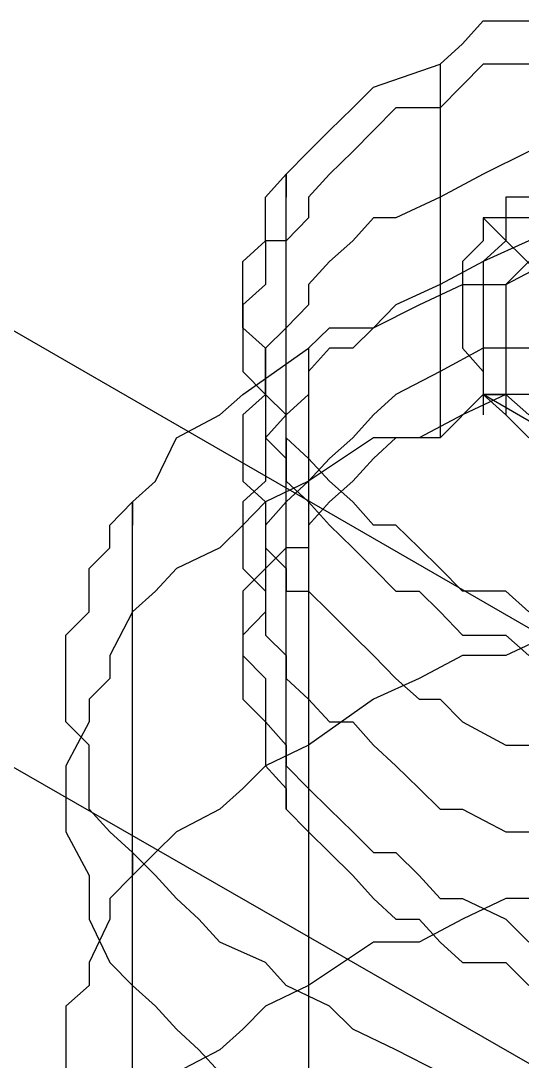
# Model space of a CAD drawing. Header units: millimetres. Extents: x 0 to 2112, y 8 to 1252.
# Drawn here: x 1174.96 to 1180.99, y 366.99 to 379.5 of the extents above; entities that cross this region are included whole.
import ezdxf

# ---------------------------------------------------------------- set-up
doc = ezdxf.new("R2010")
doc.units = ezdxf.units.MM
doc.layers.get('0').update_dxf_attribs({"linetype": 'CONTINUOUS'})

msp = doc.modelspace()

# ---------------------------------------------------------------- linework, layer by layer
at = {"color": 9}
for p, q in [((1287.7, 310.76), (1168.4, 379.501)), ((1287.7, 310.76), (1168.4, 379.501)), ((1180.27, 379.226), (1180.52, 379.501)), ((1180.27, 379.226), (1180.52, 379.501)), ((1180.52, 379.501), (1181.07, 379.501)), ((1180.52, 379.501), (1181.07, 379.501)), ((1180, 378.979), (1180.27, 379.226)), ((1180, 378.979), (1180.27, 379.226)), ((1179.2, 378.703), (1180, 378.979)), ((1179.2, 378.703), (1180, 378.979)), ((1180.52, 378.979), (1180, 378.456)), ((1180, 378.979), (1180, 374.488)), ((1180, 378.979), (1180, 374.488)), ((1181.07, 378.979), (1180.52, 378.979)), ((1178.95, 378.456), (1179.2, 378.703)), ((1178.95, 378.456), (1179.2, 378.703)), ((1178.67, 378.181), (1178.95, 378.456)), ((1178.67, 378.181), (1178.95, 378.456)), ((1179.47, 378.456), (1179.2, 378.181)), ((1180, 378.456), (1179.47, 378.456)), ((1180, 378.456), (1180, 378.181)), ((1178.42, 377.931), (1178.67, 378.181)), ((1178.42, 377.931), (1178.67, 378.181)), ((1179.2, 378.181), (1178.95, 377.931)), ((1178.15, 377.656), (1178.42, 377.931)), ((1178.15, 377.656), (1178.42, 377.931)), ((1178.42, 377.931), (1178.42, 377.931)), ((1178.42, 377.931), (1178.42, 377.931)), ((1178.95, 377.931), (1178.67, 377.656)), ((1181.07, 377.931), (1180.52, 377.656)), ((1177.9, 377.38), (1178.15, 377.656)), ((1177.9, 377.38), (1178.15, 377.656)), ((1178.15, 373.165), (1178.15, 377.656)), ((1178.15, 377.656), (1178.15, 377.38)), ((1178.67, 377.656), (1178.42, 377.38)), ((1180.52, 377.656), (1180, 377.38)), ((1177.9, 377.134), (1177.9, 377.38)), ((1177.9, 377.134), (1177.9, 377.38)), ((1178.42, 377.38), (1178.42, 377.134)), ((1180, 377.38), (1179.47, 377.134)), ((1180, 377.38), (1180, 377.134)), ((1181.07, 377.38), (1180.79, 377.38)), ((1180.79, 377.38), (1180.79, 377.134)), ((1181.07, 377.38), (1180.79, 377.38)), ((1180.79, 377.38), (1180.79, 377.134)), ((1177.9, 376.858), (1177.9, 377.134)), ((1177.9, 376.858), (1177.9, 377.134)), ((1178.42, 377.134), (1178.15, 376.858)), ((1179.2, 377.134), (1178.95, 376.858)), ((1179.47, 377.134), (1179.2, 377.134)), ((1180.79, 377.134), (1180.52, 377.134)), ((1180.52, 377.134), (1180.52, 376.858)), ((1181.84, 375.811), (1180.52, 377.134)), ((1180.52, 377.134), (1180.52, 376.858)), ((1180.79, 377.134), (1180.52, 377.134)), ((1180.52, 377.134), (1180.52, 376.858)), ((1181.07, 377.134), (1180.79, 377.134)), ((1180.79, 377.134), (1180.79, 376.858)), ((1177.63, 376.608), (1177.9, 376.858)), ((1177.63, 376.608), (1177.9, 376.858)), ((1178.15, 376.858), (1177.9, 376.858)), ((1177.9, 376.858), (1177.9, 376.608)), ((1178.95, 376.858), (1178.67, 376.608)), ((1180.52, 376.858), (1180.27, 376.608)), ((1180.52, 376.858), (1180.27, 376.608)), ((1181.07, 376.858), (1180.52, 376.608)), ((1180.79, 376.858), (1180.52, 376.608)), ((1177.63, 376.333), (1177.63, 376.608)), ((1177.63, 376.333), (1177.63, 376.608)), ((1177.9, 376.608), (1177.9, 376.333)), ((1178.67, 376.608), (1178.42, 376.333)), ((1180.52, 376.608), (1180, 376.333)), ((1180.27, 376.608), (1180.27, 376.608)), ((1180.27, 376.608), (1180.27, 376.333)), ((1180.27, 376.608), (1180.27, 376.608)), ((1180.27, 376.608), (1180.27, 376.333)), ((1180.52, 376.608), (1180.52, 376.608)), ((1180.52, 376.608), (1180.52, 376.333)), ((1180.79, 376.333), (1181.32, 376.608)), ((1180.79, 376.333), (1181.32, 376.608)), ((1181.07, 376.608), (1180.79, 376.333)), ((1177.9, 376.333), (1177.63, 376.086)), ((1177.63, 376.086), (1177.63, 376.333)), ((1177.63, 376.086), (1177.63, 376.333)), ((1178.42, 376.333), (1178.42, 376.086)), ((1180, 376.333), (1179.47, 376.086)), ((1179.75, 376.086), (1180.27, 376.333)), ((1179.75, 376.086), (1180.27, 376.333)), ((1180, 376.333), (1180, 376.086)), ((1180.27, 376.333), (1180.79, 376.333)), ((1180.27, 376.333), (1180.79, 376.333)), ((1180.27, 376.333), (1180.27, 376.086)), ((1180.27, 376.333), (1180.27, 376.086)), ((1180.52, 376.333), (1180.52, 376.333)), ((1180.52, 376.333), (1180.52, 376.086)), ((1180.79, 376.333), (1180.79, 376.333)), ((1180.79, 376.333), (1180.79, 376.086)), ((1177.63, 376.086), (1177.63, 375.811)), ((1177.63, 375.811), (1177.63, 376.086)), ((1177.63, 375.811), (1177.63, 376.086)), ((1178.42, 376.086), (1178.15, 375.811)), ((1179.2, 375.811), (1179.75, 376.086)), ((1179.2, 375.811), (1179.75, 376.086)), ((1179.47, 376.086), (1179.2, 375.811)), ((1180.27, 376.086), (1180.27, 376.086)), ((1180.27, 376.086), (1180.27, 375.811)), ((1180.27, 376.086), (1180.27, 376.086)), ((1180.27, 376.086), (1180.27, 375.811)), ((1180.52, 376.086), (1180.52, 375.811)), ((1180.79, 376.086), (1180.79, 376.086)), ((1180.79, 376.086), (1180.79, 375.811)), ((1177.63, 375.811), (1177.63, 375.564)), ((1177.9, 375.564), (1177.63, 375.811)), ((1177.9, 375.564), (1177.63, 375.811)), ((1178.15, 375.811), (1177.9, 375.564)), ((1178.42, 375.564), (1178.67, 375.811)), ((1178.42, 375.564), (1178.67, 375.811)), ((1178.67, 375.811), (1179.2, 375.811)), ((1178.67, 375.811), (1179.2, 375.811)), ((1179.2, 375.811), (1178.95, 375.564)), ((1180.27, 375.811), (1180.27, 375.564)), ((1180.27, 375.811), (1180.27, 375.564)), ((1180.52, 375.811), (1180.52, 375.811)), ((1180.52, 375.811), (1180.52, 375.564)), ((1180.79, 375.811), (1180.79, 375.564)), ((1177.63, 375.01), (1178.42, 375.564)), ((1177.63, 375.01), (1178.42, 375.564)), ((1177.63, 375.564), (1177.63, 375.285)), ((1177.9, 375.564), (1177.9, 375.285)), ((1177.9, 375.285), (1177.9, 375.564)), ((1177.9, 375.285), (1177.9, 375.564)), ((1178.42, 375.564), (1178.42, 363.439)), ((1178.42, 375.564), (1178.42, 363.439)), ((1178.67, 375.564), (1178.42, 375.285)), ((1178.95, 375.564), (1178.67, 375.564)), ((1180.52, 375.564), (1180, 375.285)), ((1180.27, 375.564), (1180.27, 375.564)), ((1180.27, 375.564), (1180.52, 375.285)), ((1180.27, 375.564), (1180.27, 375.564)), ((1180.27, 375.564), (1180.52, 375.285)), ((1181.07, 375.564), (1180.52, 375.564)), ((1180.52, 375.564), (1180.52, 375.285)), ((1180.79, 375.564), (1180.79, 375.564)), ((1180.79, 375.564), (1180.79, 375.285)), ((1177.63, 375.285), (1177.9, 375.01)), ((1177.9, 375.285), (1177.9, 375.01)), ((1177.9, 375.01), (1177.9, 375.285)), ((1177.9, 375.01), (1177.9, 375.285)), ((1178.42, 375.285), (1178.42, 375.01)), ((1180, 375.285), (1179.47, 375.01)), ((1180, 375.285), (1180, 375.01)), ((1180.52, 375.285), (1180.52, 375.285)), ((1180.52, 375.285), (1180.52, 375.01)), ((1180.52, 375.285), (1180.52, 375.285)), ((1180.52, 375.285), (1180.52, 375.01)), ((1180.52, 375.285), (1180.52, 375.285)), ((1180.52, 375.285), (1180.52, 375.01)), ((1180.79, 375.285), (1180.79, 375.285)), ((1180.79, 375.285), (1180.79, 375.01)), ((1177.35, 374.763), (1177.63, 375.01)), ((1177.35, 374.763), (1177.63, 375.01)), ((1177.9, 375.01), (1177.63, 374.763)), ((1177.9, 375.01), (1177.9, 374.763)), ((1178.15, 374.763), (1177.9, 375.01)), ((1178.15, 374.763), (1177.9, 375.01)), ((1178.42, 375.01), (1178.15, 374.763)), ((1179.47, 375.01), (1179.2, 374.763)), ((1180.52, 375.01), (1180, 374.488)), ((1180.52, 375.01), (1180, 374.488)), ((1180.79, 375.01), (1180.27, 374.763)), ((1181.07, 375.01), (1180.52, 375.01)), ((1181.07, 375.01), (1180.52, 375.01)), ((1180.52, 375.01), (1180.79, 374.763)), ((1181.84, 374.241), (1180.52, 375.01)), ((1180.52, 375.01), (1180.52, 374.763)), ((1180.52, 375.01), (1180.79, 375.01)), ((1180.52, 375.01), (1180.79, 374.763)), ((1181.32, 375.01), (1180.79, 375.01)), ((1180.79, 375.01), (1181.07, 374.763)), ((1180.79, 375.01), (1180.79, 374.763)), ((1176.83, 374.488), (1177.35, 374.763)), ((1176.83, 374.488), (1177.35, 374.763)), ((1177.63, 374.763), (1177.63, 374.488)), ((1178.15, 374.763), (1177.9, 374.488)), ((1177.9, 374.763), (1177.9, 374.488)), ((1178.15, 374.488), (1178.15, 374.763)), ((1178.15, 374.488), (1178.15, 374.763)), ((1179.2, 374.763), (1178.95, 374.488)), ((1180.27, 374.763), (1179.75, 374.488)), ((1180.79, 374.763), (1180.79, 374.763)), ((1180.79, 374.763), (1181.07, 374.488)), ((1180.79, 374.763), (1181.07, 374.488)), ((1180.79, 374.763), (1180.79, 374.763)), ((1180.79, 374.763), (1181.07, 374.488)), ((1176.58, 373.966), (1176.83, 374.488)), ((1176.58, 373.966), (1176.83, 374.488)), ((1177.63, 374.488), (1177.63, 374.241)), ((1177.9, 374.488), (1177.9, 374.241)), ((1177.9, 374.488), (1178.15, 374.241)), ((1178.15, 370.025), (1178.15, 374.488)), ((1178.15, 374.488), (1178.15, 374.241)), ((1178.42, 374.241), (1178.15, 374.488)), ((1178.42, 374.241), (1178.15, 374.488)), ((1179.2, 374.488), (1178.42, 373.966)), ((1178.95, 374.488), (1178.67, 374.241)), ((1179.75, 374.488), (1179.2, 374.488)), ((1179.47, 374.488), (1179.2, 374.241)), ((1179.47, 374.488), (1179.2, 374.241)), ((1180, 374.488), (1179.47, 374.488)), ((1180, 374.488), (1179.47, 374.488)), ((1287.7, 305.747), (1168.4, 374.241)), ((1287.7, 305.747), (1168.4, 374.241)), ((1177.63, 374.241), (1177.63, 373.966)), ((1177.9, 374.241), (1177.9, 373.966)), ((1178.15, 374.241), (1178.15, 373.966)), ((1178.67, 374.241), (1178.42, 373.966)), ((1178.67, 373.966), (1178.42, 374.241)), ((1178.67, 373.966), (1178.42, 374.241)), ((1179.2, 374.241), (1178.95, 373.966)), ((1179.2, 374.241), (1178.95, 373.966)), ((1176.3, 373.719), (1176.58, 373.966)), ((1176.3, 373.719), (1176.58, 373.966)), ((1177.9, 373.966), (1177.63, 373.719)), ((1177.63, 373.966), (1177.9, 373.719)), ((1178.42, 373.966), (1177.9, 373.719)), ((1178.42, 373.966), (1178.15, 373.719)), ((1178.15, 373.966), (1178.42, 373.719)), ((1178.42, 373.966), (1178.42, 373.719)), ((1178.42, 373.966), (1178.42, 373.966)), ((1178.95, 373.966), (1178.67, 373.719)), ((1178.95, 373.719), (1178.67, 373.966)), ((1178.95, 373.966), (1178.67, 373.719)), ((1178.95, 373.719), (1178.67, 373.966)), ((1176.03, 373.44), (1176.3, 373.719)), ((1176.03, 373.44), (1176.3, 373.719)), ((1176.3, 361.594), (1176.3, 373.719)), ((1176.3, 373.719), (1176.3, 373.44)), ((1177.9, 373.719), (1177.63, 373.44)), ((1177.63, 373.719), (1177.63, 373.44)), ((1178.15, 373.719), (1177.9, 373.44)), ((1177.9, 373.719), (1177.9, 373.44)), ((1178.67, 373.719), (1178.42, 373.44)), ((1178.42, 373.719), (1178.67, 373.44)), ((1178.67, 373.719), (1178.42, 373.44)), ((1179.2, 373.44), (1178.95, 373.719)), ((1179.2, 373.44), (1178.95, 373.719)), ((1176.03, 373.165), (1176.03, 373.44)), ((1176.03, 373.165), (1176.03, 373.44)), ((1177.63, 373.44), (1177.35, 373.165)), ((1177.63, 373.44), (1177.63, 373.165)), ((1177.9, 373.44), (1177.9, 373.165)), ((1177.9, 373.44), (1177.9, 373.165)), ((1178.42, 373.44), (1178.42, 373.165)), ((1178.42, 373.44), (1178.42, 373.165)), ((1178.67, 373.44), (1178.95, 373.165)), ((1179.47, 373.44), (1179.2, 373.44)), ((1179.47, 373.44), (1179.2, 373.44)), ((1179.75, 373.165), (1179.47, 373.44)), ((1179.75, 373.165), (1179.47, 373.44)), ((1175.78, 372.918), (1176.03, 373.165)), ((1175.78, 372.918), (1176.03, 373.165)), ((1177.35, 373.165), (1176.83, 372.918)), ((1177.63, 373.165), (1177.63, 372.918)), ((1178.15, 373.165), (1177.9, 372.918)), ((1177.9, 373.165), (1177.9, 372.918)), ((1177.9, 373.165), (1178.15, 372.918)), ((1178.15, 373.165), (1177.9, 372.918)), ((1178.42, 373.165), (1178.15, 373.165)), ((1178.42, 373.165), (1178.15, 373.165)), ((1178.95, 373.165), (1179.2, 372.918)), ((1180, 372.918), (1179.75, 373.165)), ((1180, 372.918), (1179.75, 373.165)), ((1175.78, 372.396), (1175.78, 372.918)), ((1175.78, 372.396), (1175.78, 372.918)), ((1176.83, 372.918), (1176.58, 372.643)), ((1177.9, 372.918), (1177.63, 372.643)), ((1177.63, 372.918), (1177.9, 372.643)), ((1177.9, 372.918), (1177.9, 372.643)), ((1177.9, 372.918), (1177.9, 372.643)), ((1178.15, 372.918), (1178.15, 372.643)), ((1179.2, 372.918), (1179.47, 372.643)), ((1180.27, 372.643), (1180, 372.918)), ((1180.27, 372.643), (1180, 372.918)), ((1176.58, 372.643), (1176.3, 372.396)), ((1177.63, 372.643), (1177.63, 372.396)), ((1177.9, 372.643), (1177.9, 372.396)), ((1177.9, 372.643), (1177.9, 372.396)), ((1177.9, 372.643), (1177.9, 372.396)), ((1178.15, 372.643), (1178.42, 372.643)), ((1178.42, 372.643), (1178.67, 372.396)), ((1179.47, 372.643), (1179.75, 372.643)), ((1179.75, 372.643), (1180, 372.396)), ((1180.79, 372.643), (1180.27, 372.643)), ((1180.79, 372.643), (1180.27, 372.643)), ((1181.07, 372.396), (1180.79, 372.643)), ((1181.07, 372.396), (1180.79, 372.643)), ((1175.5, 372.117), (1175.78, 372.396)), ((1175.5, 372.117), (1175.78, 372.396)), ((1176.3, 372.396), (1176.03, 371.87)), ((1177.9, 372.396), (1177.63, 372.117)), ((1177.63, 372.396), (1177.63, 372.117)), ((1177.9, 372.396), (1177.63, 372.117)), ((1177.9, 372.396), (1177.9, 372.117)), ((1178.67, 372.396), (1178.95, 372.117)), ((1180, 372.396), (1180.27, 372.117)), ((1175.5, 371.87), (1175.5, 372.117)), ((1175.5, 371.87), (1175.5, 372.117)), ((1177.63, 372.117), (1177.63, 371.87)), ((1177.63, 372.117), (1177.63, 371.87)), ((1177.63, 372.117), (1177.63, 371.87)), ((1177.9, 372.117), (1178.15, 371.87)), ((1178.95, 372.117), (1179.2, 371.87)), ((1180.27, 372.117), (1180.79, 372.117)), ((1181.32, 372.117), (1180.79, 371.87)), ((1180.79, 372.117), (1181.07, 371.87)), ((1175.5, 371.595), (1175.5, 371.87)), ((1175.5, 371.595), (1175.5, 371.87)), ((1176.03, 371.87), (1176.03, 371.595)), ((1177.63, 371.87), (1177.63, 371.595)), ((1177.63, 371.87), (1177.9, 371.595)), ((1177.63, 371.87), (1177.63, 371.595)), ((1178.15, 371.87), (1178.15, 371.595)), ((1179.2, 371.87), (1179.47, 371.595)), ((1180.27, 371.87), (1179.75, 371.595)), ((1180.79, 371.87), (1180.27, 371.87)), ((1175.5, 371.073), (1175.5, 371.595)), ((1175.5, 371.073), (1175.5, 371.595)), ((1176.03, 371.595), (1175.78, 371.348)), ((1177.63, 371.595), (1177.63, 371.348)), ((1177.63, 371.595), (1177.63, 371.348)), ((1177.9, 371.595), (1177.9, 371.348)), ((1178.15, 371.595), (1178.42, 371.348)), ((1179.75, 371.595), (1179.2, 371.348)), ((1179.47, 371.595), (1179.75, 371.348)), ((1175.78, 371.348), (1175.78, 371.073)), ((1177.63, 371.348), (1177.9, 371.073)), ((1177.63, 371.348), (1177.9, 371.073)), ((1177.9, 371.348), (1177.9, 371.073)), ((1179.2, 371.348), (1178.42, 370.794)), ((1178.42, 371.348), (1178.67, 371.073)), ((1179.75, 371.348), (1180, 371.348)), ((1180, 371.348), (1180.27, 371.073)), ((1175.78, 371.073), (1175.5, 370.547)), ((1175.78, 370.794), (1175.5, 371.073)), ((1175.78, 370.794), (1175.5, 371.073)), ((1177.9, 371.073), (1177.9, 370.794)), ((1177.9, 371.073), (1178.15, 370.794)), ((1177.9, 371.073), (1177.9, 370.794)), ((1178.67, 371.073), (1178.95, 371.073)), ((1178.95, 371.073), (1179.2, 370.794)), ((1180.27, 371.073), (1180.79, 370.794)), ((1175.78, 370.547), (1175.78, 370.794)), ((1175.78, 370.547), (1175.78, 370.794)), ((1178.42, 370.794), (1177.9, 370.547)), ((1177.9, 370.794), (1177.9, 370.547)), ((1177.9, 370.794), (1177.9, 370.547)), ((1178.15, 370.794), (1178.15, 370.547)), ((1178.42, 370.794), (1178.42, 370.547)), ((1179.2, 370.794), (1179.47, 370.547)), ((1180.79, 370.794), (1181.07, 370.794)), ((1175.5, 370.547), (1175.5, 370.272)), ((1175.78, 370.025), (1175.78, 370.547)), ((1175.78, 370.025), (1175.78, 370.547)), ((1177.9, 370.547), (1177.63, 370.272)), ((1177.9, 370.547), (1178.15, 370.272)), ((1177.9, 370.547), (1178.15, 370.272)), ((1178.15, 370.547), (1178.42, 370.272)), ((1179.47, 370.547), (1179.75, 370.272)), ((1175.5, 370.272), (1175.5, 370.025)), ((1177.63, 370.272), (1177.35, 370.025)), ((1178.15, 370.272), (1178.15, 370.025)), ((1178.15, 370.272), (1178.15, 370.025)), ((1178.42, 370.272), (1178.67, 370.025)), ((1179.75, 370.272), (1180, 370.025)), ((1175.5, 370.025), (1175.5, 369.75)), ((1176.03, 369.75), (1175.78, 370.025)), ((1176.03, 369.75), (1175.78, 370.025)), ((1177.35, 370.025), (1176.83, 369.75)), ((1178.15, 370.025), (1178.42, 369.75)), ((1178.15, 370.025), (1178.42, 369.75)), ((1178.67, 370.025), (1178.95, 369.75)), ((1180, 370.025), (1180.27, 370.025)), ((1180.27, 370.025), (1180.79, 369.75)), ((1175.5, 369.75), (1175.78, 369.228)), ((1176.3, 369.503), (1176.03, 369.75)), ((1176.3, 369.503), (1176.03, 369.75)), ((1176.83, 369.75), (1176.58, 369.503)), ((1178.42, 369.75), (1178.67, 369.503)), ((1178.42, 369.75), (1178.67, 369.503)), ((1178.95, 369.75), (1179.2, 369.503)), ((1180.79, 369.75), (1181.07, 369.75)), ((1176.3, 357.378), (1176.3, 369.503)), ((1176.3, 369.503), (1176.3, 369.228)), ((1176.58, 369.503), (1176.3, 369.228)), ((1176.58, 369.228), (1176.3, 369.503)), ((1176.58, 369.228), (1176.3, 369.503)), ((1178.67, 369.503), (1178.95, 369.228)), ((1178.67, 369.503), (1178.95, 369.228)), ((1179.2, 369.503), (1179.47, 369.503)), ((1179.47, 369.503), (1179.75, 369.228)), ((1175.78, 369.228), (1175.78, 368.949)), ((1176.3, 369.228), (1176.03, 368.949)), ((1176.83, 368.949), (1176.58, 369.228)), ((1176.83, 368.949), (1176.58, 369.228)), ((1178.95, 369.228), (1179.2, 368.949)), ((1178.95, 369.228), (1179.2, 368.949)), ((1179.75, 369.228), (1180, 368.949)), ((1175.78, 368.949), (1175.78, 368.702)), ((1176.03, 368.949), (1176.03, 368.702)), ((1177.1, 368.702), (1176.83, 368.949)), ((1177.1, 368.702), (1176.83, 368.949)), ((1179.2, 368.949), (1179.47, 368.702)), ((1179.2, 368.949), (1179.47, 368.702)), ((1180, 368.949), (1180.27, 368.949)), ((1180.79, 368.949), (1180.27, 368.702)), ((1180.27, 368.949), (1180.79, 368.702)), ((1181.32, 368.949), (1180.79, 368.949)), ((1176.03, 368.702), (1175.78, 368.18)), ((1175.78, 368.702), (1176.03, 368.18)), ((1177.35, 368.427), (1177.1, 368.702)), ((1177.35, 368.427), (1177.1, 368.702)), ((1179.47, 368.702), (1179.75, 368.702)), ((1179.47, 368.702), (1179.75, 368.702)), ((1180.27, 368.702), (1179.75, 368.427)), ((1179.75, 368.702), (1180, 368.427)), ((1179.75, 368.702), (1180, 368.427)), ((1180.79, 368.702), (1181.07, 368.427)), ((1177.9, 368.18), (1177.35, 368.427)), ((1177.9, 368.18), (1177.35, 368.427)), ((1179.2, 368.427), (1178.42, 367.905)), ((1179.75, 368.427), (1179.2, 368.427)), ((1180, 368.427), (1180.27, 368.18)), ((1180, 368.427), (1180.27, 368.18)), ((1175.78, 368.18), (1175.78, 367.905)), ((1176.03, 368.18), (1176.3, 367.905)), ((1178.15, 367.905), (1177.9, 368.18)), ((1178.15, 367.905), (1177.9, 368.18)), ((1180.27, 368.18), (1180.79, 368.18)), ((1180.27, 368.18), (1180.79, 368.18)), ((1180.79, 368.18), (1181.07, 367.905)), ((1180.79, 368.18), (1181.07, 367.905)), ((1175.78, 367.905), (1175.5, 367.654)), ((1176.3, 367.905), (1176.58, 367.654)), ((1178.42, 367.905), (1177.9, 367.654)), ((1178.67, 367.654), (1178.15, 367.905)), ((1178.67, 367.654), (1178.15, 367.905)), ((1178.42, 367.905), (1178.42, 367.654)), ((1175.5, 367.654), (1175.5, 367.379)), ((1176.58, 367.654), (1176.83, 367.379)), ((1177.9, 367.654), (1177.63, 367.379)), ((1178.95, 367.379), (1178.67, 367.654)), ((1178.95, 367.379), (1178.67, 367.654)), ((1175.5, 367.379), (1175.5, 366.857)), ((1176.83, 367.379), (1177.1, 367.132)), ((1177.63, 367.379), (1177.35, 367.132)), ((1179.47, 367.132), (1178.95, 367.379)), ((1179.47, 367.132), (1178.95, 367.379)), ((1177.35, 367.132), (1176.83, 366.857)), ((1177.1, 367.132), (1177.35, 366.857)), ((1180, 366.857), (1179.47, 367.132)), ((1180, 366.857), (1179.47, 367.132))]:
    msp.add_line(p, q, dxfattribs=at)

doc.saveas('drawing.dxf')
